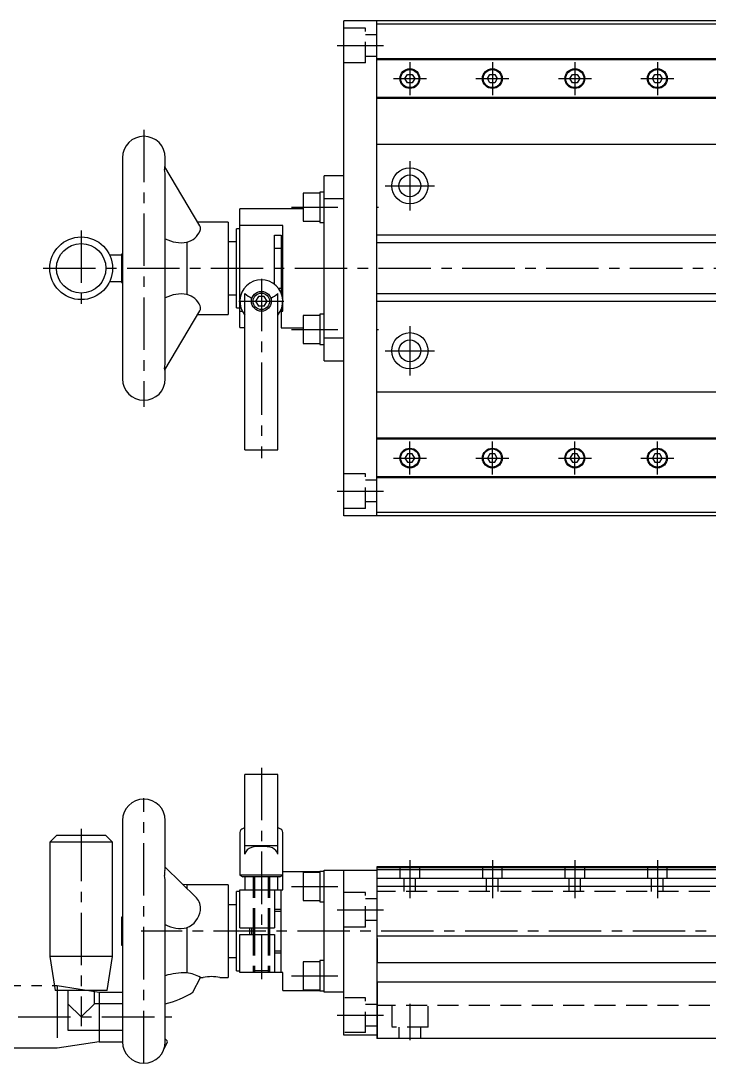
# Model space of a CAD drawing. Extents: x -2 to 676, y -8 to 327.
# Drawn here: x 246 to 454.6, y 10 to 325.9 of the extents above; entities that cross this region are included whole.
import ezdxf

# ---------------------------------------------------------------- set-up
doc = ezdxf.new("R2010")
doc.units = 0
doc.header["$LTSCALE"] = 0.5
for name, pattern in [('CENTER', [50.8, 31.75, -6.35, 6.35, -6.35]), ('DASHED', [19.05, 12.7, -6.35]), ('PHANTOM', [63.5, 31.75, -6.35, 6.35, -6.35, 6.35, -6.35])]:
    doc.linetypes.add(name, pattern=pattern)
for name, color, linetype in [('MSM_CENTER', 1, 'CENTER'), ('MSM_CONTINUOUS', 7, 'CONTINUOUS'), ('MSM_DASHED', 4, 'DASHED'), ('MSM_IMAGINARY', 6, 'PHANTOM'), ('MSM_NARROW', 5, 'CONTINUOUS')]:
    doc.layers.add(name, color=color, linetype=linetype)

msp = doc.modelspace()

# ---------------------------------------------------------------- linework, layer by layer
at = {"layer": 'MSM_CENTER'}
for p, q in [((341.88, 318.39), (355.88, 318.39)), ((363.88, 313.39), (363.88, 303.39)), ((388.88, 313.39), (388.88, 303.39)), ((413.88, 313.39), (413.88, 303.39)), ((438.88, 313.39), (438.88, 303.39)), ((358.88, 308.39), (368.88, 308.39)), ((383.88, 308.39), (393.88, 308.39)), ((408.88, 308.39), (418.88, 308.39)), ((433.88, 308.39), (443.88, 308.39)), ((283.28, 292.89), (283.28, 208.89)), ((363.88, 283.39), (363.88, 268.39)), ((356.38, 275.89), (371.38, 275.89)), ((328.05, 269.39), (342.05, 269.39)), ((353.88, 269.39), (354.38, 269.39)), ((264.28, 262.39), (264.28, 239.39)), ((252.78, 250.89), (675.88, 250.89)), ((318.88, 247.71), (318.88, 193.32)), ((312.05, 240.89), (325.7, 240.89)), ((328.05, 232.39), (342.05, 232.39)), ((353.88, 232.39), (354.38, 232.39)), ((363.88, 233.39), (363.88, 218.39)), ((356.38, 225.89), (371.38, 225.89)), ((363.88, 188.39), (363.88, 198.39)), ((388.88, 188.39), (388.88, 198.39)), ((413.88, 188.39), (413.88, 198.39)), ((438.88, 188.39), (438.88, 198.39)), ((358.88, 193.39), (368.88, 193.39)), ((383.88, 193.39), (393.88, 193.39)), ((408.88, 193.39), (418.88, 193.39)), ((433.88, 193.39), (443.88, 193.39)), ((341.88, 183.39), (355.88, 183.39)), ((318.88, 99.5), (318.88, 35.5)), ((283.28, 10), (283.28, 90.33)), ((264.28, 81), (264.28, 21.25)), ((363.88, 71.5), (363.88, 60)), ((388.88, 71.5), (388.88, 60)), ((413.88, 71.5), (413.88, 60)), ((438.88, 71.5), (438.88, 60)), ((328.05, 63.5), (342.05, 63.5)), ((341.88, 56.5), (355.88, 56.5)), ((675.88, 50), (282.48, 50)), ((328.05, 36.5), (342.05, 36.5)), ((363.88, 28), (363.88, 17)), ((219.78, 24), (291.78, 24)), ((341.88, 24.5), (355.93, 24.5))]:
    msp.add_line(p, q, dxfattribs=at)
at = {"layer": 'MSM_CONTINUOUS'}
for p, q in [((343.88, 175.89), (343.88, 325.89)), ((353.88, 325.89), (343.88, 325.89)), ((353.88, 175.89), (353.88, 325.89)), ((353.88, 325.84), (353.93, 325.84)), ((673.88, 325.89), (353.93, 325.89)), ((353.93, 325.89), (353.93, 325.84)), ((463.88, 324.89), (353.88, 324.89)), ((463.88, 314.39), (353.88, 314.39)), ((463.88, 314.09), (353.88, 314.09)), ((362.4, 308.39), (363.14, 309.67)), ((363.14, 309.67), (364.61, 309.67)), ((364.61, 309.67), (365.35, 308.39)), ((387.4, 308.39), (388.14, 309.67)), ((388.14, 309.67), (389.61, 309.67)), ((389.61, 309.67), (390.35, 308.39)), ((412.4, 308.39), (413.14, 309.67)), ((413.14, 309.67), (414.61, 309.67)), ((414.61, 309.67), (415.35, 308.39)), ((437.4, 308.39), (438.14, 309.67)), ((438.14, 309.67), (439.61, 309.67)), ((439.61, 309.67), (440.35, 308.39)), ((363.14, 307.11), (362.4, 308.39)), ((364.61, 307.11), (363.14, 307.11)), ((365.35, 308.39), (364.61, 307.11)), ((388.14, 307.11), (387.4, 308.39)), ((389.61, 307.11), (388.14, 307.11)), ((390.35, 308.39), (389.61, 307.11)), ((413.14, 307.11), (412.4, 308.39)), ((414.61, 307.11), (413.14, 307.11)), ((415.35, 308.39), (414.61, 307.11)), ((438.14, 307.11), (437.4, 308.39)), ((439.61, 307.11), (438.14, 307.11)), ((440.35, 308.39), (439.61, 307.11)), ((463.88, 302.69), (353.88, 302.69)), ((463.88, 302.39), (353.88, 302.39)), ((463.88, 288.39), (353.88, 288.39)), ((276.78, 284.39), (276.78, 217.39)), ((289.78, 281.48), (289.78, 284.39)), ((300.27, 263.75), (289.68, 281.65)), ((289.78, 223.42), (289.78, 278.36)), ((337.88, 222.89), (337.88, 278.89)), ((343.88, 278.89), (337.88, 278.89)), ((331.58, 273.64), (331.58, 265.14)), ((336.58, 273.64), (331.58, 273.64)), ((336.58, 273.99), (336.58, 264.79)), ((337.88, 273.99), (336.58, 273.99)), ((343.88, 271.91), (337.88, 271.91)), ((312.38, 232.92), (312.38, 268.89)), ((331.58, 268.89), (312.38, 268.89)), ((308.78, 264.89), (299.59, 264.89)), ((308.78, 264.89), (308.78, 236.89)), ((311.38, 238.89), (311.38, 262.89)), ((312.38, 262.89), (311.38, 262.89)), ((325.38, 263.84), (312.38, 263.84)), ((325.38, 237.94), (325.38, 263.84)), ((331.58, 265.14), (336.58, 265.14)), ((336.58, 264.79), (337.88, 264.79)), ((322.88, 260.89), (324.88, 260.89)), ((322.88, 246.01), (322.88, 260.89)), ((324.88, 260.89), (324.88, 243.39)), ((463.88, 260.89), (353.88, 260.89)), ((296.28, 258.79), (296.28, 242.99)), ((311.38, 258.89), (308.78, 258.89)), ((324.88, 256.89), (322.88, 256.89)), ((276.48, 254.89), (272.89, 254.89)), ((276.48, 255.14), (276.48, 246.64)), ((276.78, 255.14), (276.48, 255.14)), ((272.89, 246.89), (276.48, 246.89)), ((276.48, 246.64), (276.78, 246.64)), ((324, 244.89), (324.88, 244.89)), ((308.78, 242.89), (311.38, 242.89)), ((313.88, 195.89), (313.88, 243.23)), ((318.01, 242.39), (317.14, 240.89)), ((317.14, 240.89), (318.01, 239.39)), ((319.74, 242.39), (318.01, 242.39)), ((320.61, 240.89), (319.74, 242.39)), ((319.74, 239.39), (320.61, 240.89)), ((323.88, 195.89), (323.88, 243.23)), ((353.88, 240.89), (463.88, 240.89)), ((289.68, 220.14), (300.27, 238.03)), ((311.38, 238.89), (312.38, 238.89)), ((312.38, 237.94), (313.08, 237.94)), ((319.74, 239.39), (318.01, 239.39)), ((324.88, 238.39), (324.88, 232.89)), ((324.88, 237.94), (325.38, 237.94)), ((336.58, 236.99), (336.58, 227.79)), ((337.88, 236.99), (336.58, 236.99)), ((299.59, 236.89), (308.78, 236.89)), ((331.58, 236.64), (331.58, 228.14)), ((336.58, 236.64), (331.58, 236.64)), ((312.38, 232.92), (313.88, 232.92)), ((324.88, 232.89), (331.58, 232.89)), ((331.58, 228.14), (336.58, 228.14)), ((336.58, 227.79), (337.88, 227.79)), ((337.88, 229.87), (343.88, 229.87)), ((337.88, 222.89), (343.88, 222.89)), ((289.78, 217.39), (289.78, 220.3)), ((463.88, 213.39), (353.88, 213.39)), ((463.88, 199.39), (353.88, 199.39)), ((463.88, 199.09), (353.88, 199.09)), ((313.88, 195.89), (323.88, 195.89)), ((363.14, 194.67), (362.4, 193.39)), ((362.4, 193.39), (363.14, 192.11)), ((364.61, 194.67), (363.14, 194.67)), ((365.35, 193.39), (364.61, 194.67)), ((364.61, 192.11), (365.35, 193.39)), ((388.14, 194.67), (387.4, 193.39)), ((387.4, 193.39), (388.14, 192.11)), ((389.61, 194.67), (388.14, 194.67)), ((390.35, 193.39), (389.61, 194.67)), ((389.61, 192.11), (390.35, 193.39)), ((413.14, 194.67), (412.4, 193.39)), ((412.4, 193.39), (413.14, 192.11)), ((414.61, 194.67), (413.14, 194.67)), ((415.35, 193.39), (414.61, 194.67)), ((414.61, 192.11), (415.35, 193.39)), ((438.14, 194.67), (437.4, 193.39)), ((437.4, 193.39), (438.14, 192.11)), ((439.61, 194.67), (438.14, 194.67)), ((440.35, 193.39), (439.61, 194.67)), ((439.61, 192.11), (440.35, 193.39)), ((363.14, 192.11), (364.61, 192.11)), ((388.14, 192.11), (389.61, 192.11)), ((413.14, 192.11), (414.61, 192.11)), ((438.14, 192.11), (439.61, 192.11)), ((463.88, 187.69), (353.88, 187.69)), ((463.88, 187.39), (353.88, 187.39)), ((353.88, 175.89), (343.88, 175.89)), ((463.88, 176.89), (353.88, 176.89)), ((353.93, 175.94), (353.88, 175.94)), ((353.93, 175.94), (353.93, 175.89)), ((673.88, 175.89), (353.93, 175.89)), ((313.88, 73.36), (313.88, 97.5)), ((323.88, 97.5), (313.88, 97.5)), ((323.88, 73.36), (323.88, 97.5)), ((276.78, 83.5), (276.78, 16.5)), ((289.78, 69.17), (289.78, 83.5)), ((256.78, 79), (254.78, 77)), ((271.78, 79), (256.78, 79)), ((273.78, 77), (271.78, 79)), ((312.38, 79.87), (312.38, 67)), ((325.38, 62.5), (325.38, 79.87)), ((254.78, 77), (254.78, 42.33)), ((273.78, 77), (254.78, 77)), ((273.78, 42.33), (273.78, 77)), ((313.88, 75.92), (323.88, 75.92)), ((467.43, 69.5), (353.88, 69.5)), ((353.88, 69.5), (353.88, 17.5)), ((299.2, 60.15), (289.78, 69.35)), ((325.38, 67), (312.38, 67)), ((312.38, 67), (313.24, 66.5)), ((324.51, 66.5), (313.24, 66.5)), ((313.88, 66.5), (313.88, 62.5)), ((323.88, 62.5), (323.88, 66.5)), ((324.51, 66.5), (325.38, 67)), ((336.58, 68), (325.38, 68)), ((336.58, 67.75), (331.58, 67.75)), ((331.58, 67.75), (331.58, 59.25)), ((337.88, 68.1), (336.58, 68.1)), ((336.58, 68.1), (336.58, 58.9)), ((337.88, 31.5), (337.88, 68.5)), ((337.88, 68.5), (353.88, 68.5)), ((343.88, 18.5), (343.88, 68.5)), ((467.43, 69.2), (353.88, 69.2)), ((466.93, 68.55), (353.88, 68.55)), ((289.78, 16.5), (289.78, 64.22)), ((296.28, 64), (295.16, 64.1)), ((308.78, 64), (296.28, 64)), ((296.28, 64), (296.28, 63.01)), ((308.78, 64), (308.78, 36)), ((466.93, 65.95), (353.88, 65.95)), ((673.88, 63.5), (353.88, 63.5)), ((311.38, 38), (311.38, 62)), ((312.38, 62), (311.38, 62)), ((312.38, 51), (312.38, 62.5)), ((312.38, 62.5), (325.38, 62.5)), ((322.88, 62.5), (322.88, 51)), ((324.88, 37.5), (324.88, 62.5)), ((311.38, 58), (308.78, 58)), ((331.58, 59.25), (336.58, 59.25)), ((336.58, 58.9), (337.88, 58.9)), ((276.78, 54.25), (276.48, 54.25)), ((276.48, 54.25), (276.48, 45.75)), ((322.88, 56.63), (324.88, 56.63)), ((324.88, 56), (322.88, 56)), ((296.28, 51.06), (296.28, 37.38)), ((312.38, 51), (322.88, 51)), ((315.38, 49), (315.38, 51)), ((315.88, 51), (315.88, 49)), ((316.38, 51.02), (316.38, 49.02)), ((321.38, 51.02), (321.38, 49.02)), ((312.38, 49), (322.88, 49)), ((312.38, 37.5), (312.38, 49)), ((322.88, 49), (322.88, 37.5)), ((673.88, 48.5), (353.88, 48.5)), ((353.93, 47.81), (353.88, 47.81)), ((353.93, 47.81), (353.93, 40.5)), ((276.48, 45.75), (276.78, 45.75)), ((254.78, 42.33), (256.39, 32)), ((273.78, 42.33), (254.78, 42.33)), ((272.16, 32), (273.78, 42.33)), ((308.78, 42), (311.38, 42)), ((322.88, 44), (324.88, 44)), ((324.88, 43.37), (322.88, 43.37)), ((337.88, 41.1), (336.58, 41.1)), ((336.58, 41.1), (336.58, 31.9)), ((311.38, 38), (312.38, 38)), ((336.58, 40.75), (331.58, 40.75)), ((331.58, 40.75), (331.58, 32.25)), ((353.88, 40.5), (673.88, 40.5)), ((298.15, 31.49), (300.46, 36)), ((300.44, 36), (301.28, 36)), ((306.27, 36), (308.78, 36)), ((325.38, 37.5), (312.38, 37.5)), ((325.38, 32), (325.38, 37.5)), ((272.16, 32), (256.39, 32)), ((260.28, 32), (260.28, 20)), ((268.28, 28), (268.28, 32)), ((325.38, 32), (336.58, 32)), ((331.58, 32.25), (336.58, 32.25)), ((336.58, 31.9), (337.88, 31.9)), ((673.88, 34.5), (353.88, 34.5)), ((353.93, 34.5), (353.93, 17.5)), ((343.88, 31.5), (337.88, 31.5)), ((260.28, 28), (264.28, 24)), ((264.28, 24), (268.28, 28)), ((276.78, 28), (268.28, 28)), ((260.28, 20), (276.78, 20)), ((289.49, 14.59), (290.47, 16.51)), ((353.88, 18.5), (343.88, 18.5)), ((673.88, 17.5), (353.88, 17.5))]:
    msp.add_line(p, q, dxfattribs=at)
for centre, radius in [((363.88, 308.39), 3), ((363.88, 308.39), 2.75), ((388.88, 308.39), 3), ((388.88, 308.39), 2.75), ((413.88, 308.39), 3), ((413.88, 308.39), 2.75), ((438.88, 308.39), 3), ((438.88, 308.39), 2.75), ((363.88, 275.89), 5.5), ((363.88, 275.89), 3.3), ((264.28, 250.89), 9.5), ((264.28, 250.89), 7.5), ((318.88, 240.89), 3), ((318.88, 240.89), 2.5), ((363.88, 225.89), 5.5), ((363.88, 225.89), 3.3), ((363.88, 193.39), 3), ((363.88, 193.39), 2.75), ((388.88, 193.39), 3), ((388.88, 193.39), 2.75), ((413.88, 193.39), 3), ((413.88, 193.39), 2.75), ((438.88, 193.39), 3), ((438.88, 193.39), 2.75)]:
    msp.add_circle(centre, radius, dxfattribs=at)
for centre, radius, start, end in [((283.28, 284.39), 6.5, 0, 180), ((289.6, 281.65), 0.105, 119.5237, 192.7518), ((293.32, 281.56), 3.82, 178.9565, 191.624), ((289.55, 281.61), 0.137, 15.5371, 88.8315), ((273.35, 278.25), 16.42, 0.3761, 8.9123), ((294.71, 264.7), 6.12, 284.838, 336.9554), ((298.64, 262.95), 1.82, 339.2395, 26.0668), ((294.62, 269.01), 10.36, 242.071, 279.2121), ((318.88, 240.89), 6.5, 320.2849, 219.7151), ((294.65, 232.58), 10.54, 81.1232, 117.5922), ((294.7, 237.1), 6.1, 23.179, 75.0593), ((318.73, 248.5), 7.17, 227.3363, 247.8884), ((319.02, 248.5), 7.17, 292.1116, 312.6637), ((298.8, 238.81), 1.66, 332.1502, 24.6074), ((267.84, 223.89), 21.94, 350.9015, 358.8001), ((290.09, 220.28), 0.605, 166.8529, 201.0635), ((289.56, 220.2), 0.132, 255.0898, 332.3351), ((283.28, 217.39), 6.5, 180, 0), ((283.28, 83.5), 6.5, 0, 180), ((313.68, 79.87), 1.3, 104.5706, 180), ((318.88, 59.86), 21.97, 103.1548, 104.5706), ((318.88, 59.86), 21.97, 75.4294, 76.8452), ((324.08, 79.87), 1.3, 0, 75.4294), ((316.59, 72.6), 2.82, 104.3307, 164.452), ((318.83, 63.89), 11.82, 73.285, 104.38), ((321.09, 72.54), 2.9, 16.4368, 66.8771), ((293.39, 67.57), 3.89, 168.0109, 190.1656), ((268.16, 63.78), 21.62, 1.1694, 8.2434), ((285.58, 69.78), 4.24, 340.6182, 351.6048), ((295.87, 57.01), 4.58, 351.1545, 43.2973), ((294.04, 57.06), 6.4, 290.4568, 353.2437), ((294.22, 59.58), 8.77, 239.4822, 283.5907), ((295.77, 16.83), 20.56, 88.5832, 106.9784), ((294.12, 23.83), 13.72, 62.4871, 80.9637), ((303.78, 22.22), 14, 79.7135, 100.2865), ((282.11, 57.7), 30.72, 284.4471, 301.4783), ((283.28, 16.5), 6.5, 180, 0), ((210.39, -50.88), 104.66, 40.0822, 40.67)]:
    msp.add_arc(centre, radius, start, end, dxfattribs=at)
at = {"layer": 'MSM_DASHED'}
for p, q in [((350.4, 323.64), (343.8, 323.64)), ((350.4, 313.14), (350.4, 323.64)), ((353.8, 321.69), (350.4, 321.69)), ((350.4, 313.14), (343.8, 313.14)), ((353.8, 315.09), (350.4, 315.09)), ((350.4, 188.64), (343.8, 188.64)), ((350.4, 178.14), (350.4, 188.64)), ((353.8, 186.69), (350.4, 186.69)), ((353.8, 180.09), (350.4, 180.09)), ((350.4, 178.14), (343.8, 178.14)), ((360.88, 69.5), (360.88, 66)), ((366.88, 66), (366.88, 69.5)), ((385.88, 69.5), (385.88, 66)), ((391.88, 66), (391.88, 69.5)), ((410.88, 69.5), (410.88, 66)), ((416.88, 66), (416.88, 69.5)), ((435.88, 69.5), (435.88, 66)), ((441.88, 66), (441.88, 69.5)), ((316.38, 66.5), (316.38, 51)), ((316.81, 66.5), (316.81, 51)), ((320.94, 66.5), (320.94, 51)), ((321.38, 66.5), (321.38, 51)), ((366.88, 66), (360.88, 66)), ((362.13, 62), (362.13, 66)), ((365.63, 62), (365.63, 66)), ((391.88, 66), (385.88, 66)), ((387.13, 62), (387.13, 66)), ((390.63, 62), (390.63, 66)), ((416.88, 66), (410.88, 66)), ((412.13, 62), (412.13, 66)), ((415.63, 62), (415.63, 66)), ((441.88, 66), (435.88, 66)), ((437.13, 62), (437.13, 66)), ((440.63, 62), (440.63, 66)), ((350.4, 61.75), (343.8, 61.75)), ((350.4, 51.25), (350.4, 61.75)), ((673.88, 62), (353.88, 62)), ((353.8, 59.8), (350.4, 59.8)), ((350.4, 51.25), (343.8, 51.25)), ((353.8, 53.2), (350.4, 53.2)), ((316.38, 49), (316.38, 37.5)), ((316.81, 49), (316.81, 37.5)), ((320.94, 49), (320.94, 37.5)), ((321.38, 49), (321.38, 37.5)), ((321.38, 37.93), (316.38, 37.93)), ((316.38, 37.93), (316.81, 37.5)), ((320.94, 37.5), (321.38, 37.93)), ((350.48, 29.75), (343.88, 29.75)), ((350.48, 19.25), (350.48, 29.75)), ((353.88, 27.8), (350.48, 27.8)), ((673.88, 27.5), (353.88, 27.5)), ((358.38, 27.5), (358.38, 20.9)), ((369.38, 20.9), (369.38, 27.5)), ((350.48, 19.25), (343.88, 19.25)), ((353.88, 21.2), (350.48, 21.2)), ((369.38, 20.9), (358.38, 20.9)), ((360.58, 20.9), (360.58, 17.5)), ((367.18, 17.5), (367.18, 20.9)), ((353.93, 18.55), (353.88, 18.55))]:
    msp.add_line(p, q, dxfattribs=at)
at = {"layer": 'MSM_IMAGINARY'}
for p, q in [((223.78, 33.5), (256.98, 33.5)), ((256.98, 33.5), (256.98, 14.5)), ((256.98, 33.5), (269.78, 31.5)), ((269.78, 31.5), (269.78, 16.5)), ((269.78, 31.5), (276.78, 31.5)), ((269.78, 16.5), (256.98, 14.5)), ((269.78, 16.5), (276.78, 16.5)), ((256.98, 14.5), (223.78, 14.5))]:
    msp.add_line(p, q, dxfattribs=at)
at = {"layer": 'MSM_NARROW'}
for p, q in [((463.88, 258.64), (353.88, 258.64)), ((463.88, 243.14), (353.88, 243.14)), ((316.81, 51.02), (316.81, 49.02)), ((320.94, 51.02), (320.94, 49.02))]:
    msp.add_line(p, q, dxfattribs=at)

doc.saveas('drawing.dxf')
